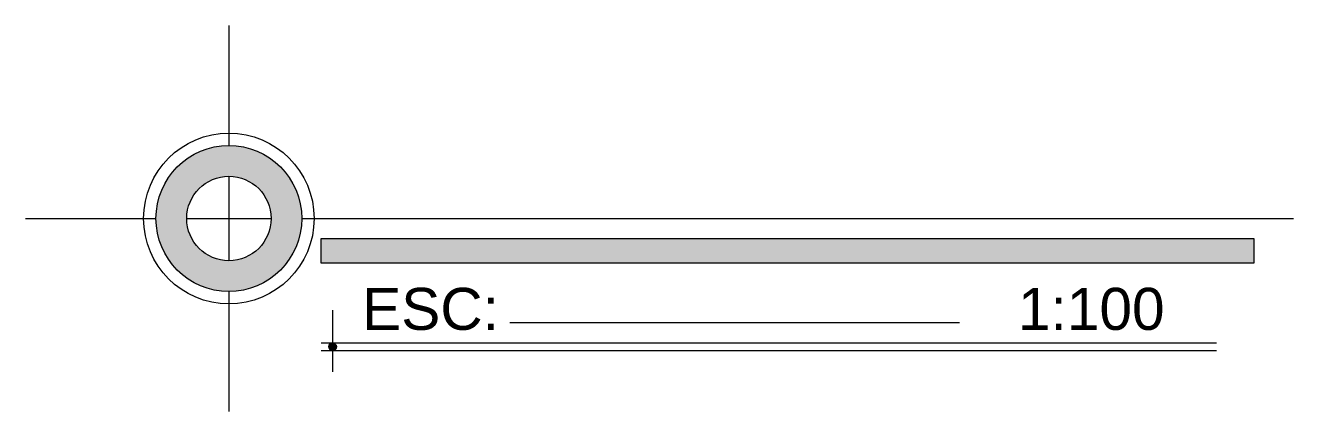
# Model space of a CAD drawing. Header units: metres. Extents: x -182 to 99, y 70 to 113.
# Drawn here: x -9.41 to 9.73, y 69.96 to 75.78 of the extents above; entities that cross this region are included whole.
import ezdxf

# ---------------------------------------------------------------- set-up
doc = ezdxf.new("R2010")
doc.units = ezdxf.units.M
doc.header["$LTSCALE"] = 0.01
for name, color, linetype, lineweight in [('referencia', 161, 'Continuous', 15), ('Sillas', 7, 'Continuous', 18), ('TEXTO', 120, 'Continuous', 50)]:
    doc.layers.add(name, color=color, linetype=linetype, lineweight=lineweight)

msp = doc.modelspace()

# ---------------------------------------------------------------- hatches: boundary and pattern name
at = {"layer": 'referencia'}
h = msp.add_hatch(color=20, dxfattribs=at)
h.paths.add_polyline_path([(-7.441, 72.874, 1), (-5.241, 72.874, 1)])
h.paths.add_polyline_path([(-5.704, 72.874, -1), (-6.977, 72.874, -1)], flags=16)
msp.add_hatch(color=20, dxfattribs=at).paths.add_polyline_path([(-4.718, 70.942, 1), (-4.834, 70.942, 1)])
at = {"layer": 'Sillas'}
msp.add_hatch(color=20, dxfattribs=at).paths.add_polyline_path([(9.124, 72.572), (-4.947, 72.572), (-4.947, 72.201), (9.124, 72.201)])

# ---------------------------------------------------------------- linework, layer by layer
at = {"layer": 'referencia', "color": 5}
for p, q in [((-6.341, 75.783), (-6.341, 73.974)), ((-6.341, 73.51), (-6.341, 72.237)), ((-9.412, 72.874), (-7.441, 72.874)), ((-6.977, 72.874), (-5.704, 72.874)), ((-5.241, 72.874), (9.726, 72.874)), ((-6.341, 71.774), (-6.341, 69.965)), ((-4.776, 71.495), (-4.776, 71)), ((-2.102, 71.309), (4.682, 71.309)), ((-4.95, 71), (8.564, 71)), ((-4.95, 70.885), (8.564, 70.885)), ((-4.776, 70.885), (-4.776, 70.562))]:
    msp.add_line(p, q, dxfattribs=at)
at = {"layer": 'referencia'}
msp.add_lwpolyline([(-4.947, 72.572), (9.124, 72.572), (9.124, 72.201), (-4.947, 72.201)], close=True, dxfattribs=at)
at = {"layer": 'referencia', "color": 5}
for centre, radius in [((-6.341, 72.874), 1.286), ((-6.341, 72.874), 1.1), ((-6.341, 72.874), 0.636), ((-4.776, 70.942), 0.058)]:
    msp.add_circle(centre, radius, dxfattribs=at)

# ---------------------------------------------------------------- texts
at = {"layer": 'TEXTO', "char_height": 0.63308, "width": 3.58545, "attachment_point": 1}
for s, insert in [('{\\fArial|b0|i0|c0|p34;\\C7;ESC:}', (-4.33, 71.829)), ('{\\fArial|b0|i0|c0|p34;\\C7;1:100}', (5.566, 71.829))]:
    msp.add_mtext(s, dxfattribs=dict(at, insert=insert))

doc.saveas('drawing.dxf')
